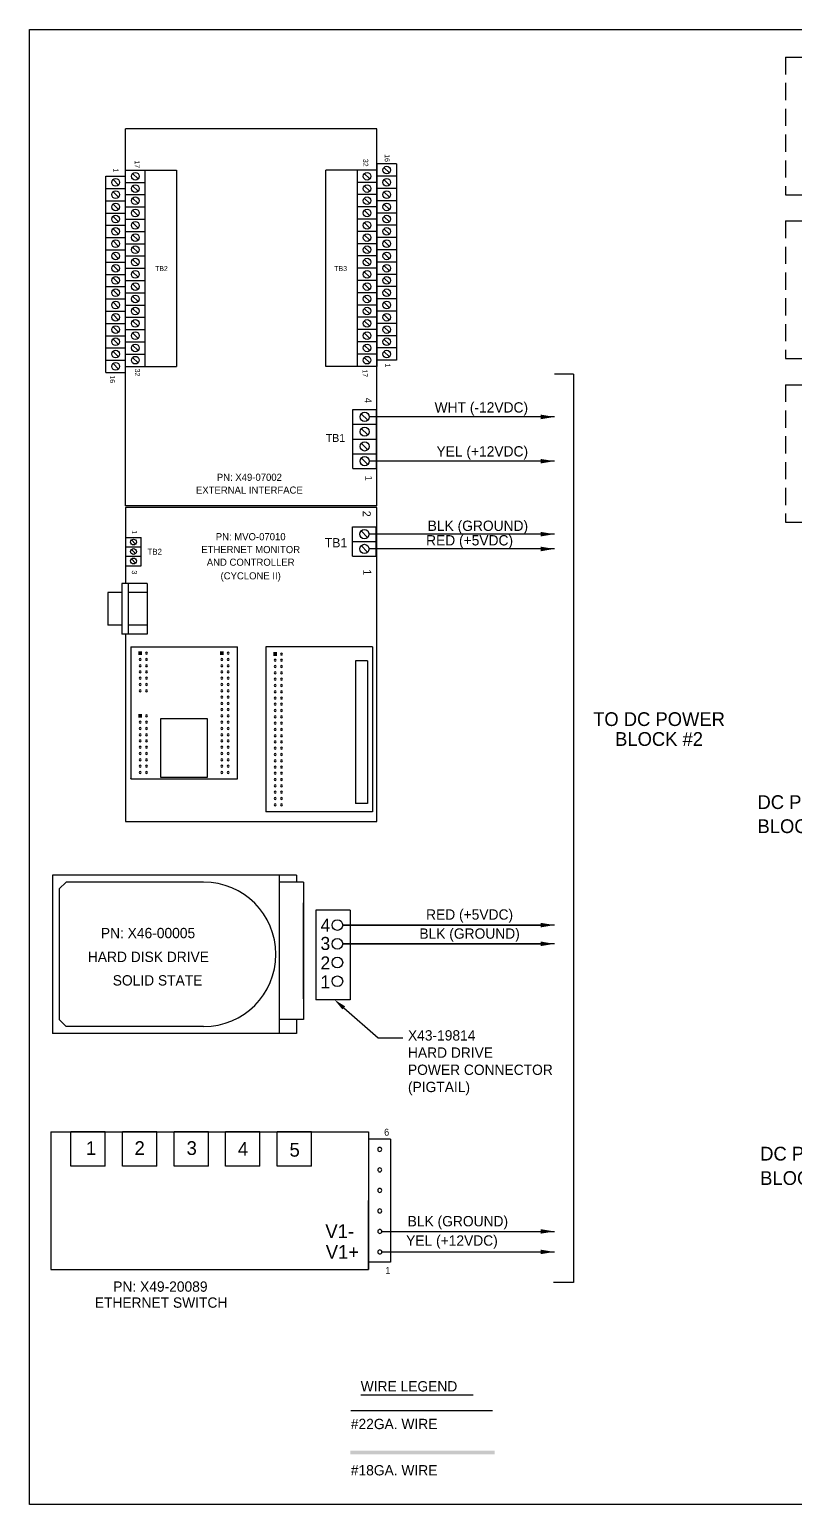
# Model space of a CAD drawing. Extents: x -174 to 331, y -238 to 77.
# Drawn here: x -13.72 to -2.6, y -237.71 to -216.26 of the extents above; entities that cross this region are included whole.
import ezdxf
from ezdxf.enums import TextEntityAlignment as Align

# ---------------------------------------------------------------- set-up
doc = ezdxf.new("R2010")
doc.units = 0
doc.header["$MEASUREMENT"] = 0
doc.linetypes.add('HIDDEN', pattern=[0.375, 0.25, -0.125])
doc.layers.get('0').update_dxf_attribs({"linetype": 'CONTINUOUS'})
for name, color, linetype in [('1', 3, 'CONTINUOUS'), ('1-TOP', 6, 'CONTINUOUS'), ('2-BOTTOM', 7, 'CONTINUOUS'), ('3-SILK1', 9, 'CONTINUOUS'), ('5-BORDERS_PHO', 15, 'CONTINUOUS'), ('TERMINALS', 3, 'CONTINUOUS'), ('TITLE', 2, 'CONTINUOUS')]:
    doc.layers.add(name, color=color, linetype=linetype)

msp = doc.modelspace()

# ---------------------------------------------------------------- linework, layer by layer
at = {"linetype": 'HIDDEN'}
for p, q in [((-2.726, -216.664), (8.374, -216.664)), ((-2.726, -216.664), (-2.726, -218.664)), ((-2.726, -218.664), (8.374, -218.664)), ((-2.726, -219.045), (8.374, -219.045)), ((-2.726, -219.045), (-2.726, -221.045)), ((-2.726, -221.045), (8.374, -221.045)), ((-2.726, -221.427), (8.374, -221.427)), ((-2.726, -221.427), (-2.726, -223.427)), ((-2.726, -223.427), (8.374, -223.427))]:
    msp.add_line(p, q, dxfattribs=at)
for p, q in [((-5.809, -221.272), (-6.084, -221.272)), ((-5.809, -221.272), (-5.809, -234.481)), ((-6.088, -221.895), (-8.78, -221.895)), ((-6.088, -222.539), (-8.78, -222.539)), ((-6.088, -223.6), (-8.783, -223.6)), ((-6.088, -223.815), (-8.783, -223.815)), ((-9.838, -228.56), (-13.388, -228.56)), ((-13.388, -228.56), (-13.388, -230.86)), ((-10.088, -228.56), (-10.088, -230.86)), ((-9.838, -228.56), (-9.838, -228.66)), ((-13.288, -228.76), (-13.188, -228.66)), ((-13.288, -228.76), (-13.288, -230.66)), ((-11.188, -228.66), (-13.188, -228.66)), ((-9.738, -228.66), (-10.088, -228.66)), ((-9.738, -228.66), (-9.738, -230.66)), ((-9.738, -230.36), (-9.738, -228.96)), ((-9.058, -229.067), (-9.559, -229.067)), ((-9.559, -229.067), (-9.559, -230.371)), ((-9.058, -229.067), (-9.058, -230.371)), ((-6.088, -229.285), (-9.165, -229.285)), ((-9.165, -229.285), (-6.288, -229.285)), ((-6.088, -229.558), (-9.165, -229.558)), ((-9.165, -229.558), (-6.288, -229.558)), ((-9.058, -230.371), (-9.559, -230.371)), ((-13.188, -230.76), (-13.288, -230.66)), ((-11.188, -230.76), (-13.188, -230.76)), ((-9.738, -230.66), (-10.088, -230.66)), ((-9.838, -230.66), (-9.838, -230.86)), ((-9.838, -230.86), (-13.388, -230.86)), ((-13.411, -232.292), (-8.793, -232.292)), ((-13.411, -232.292), (-13.411, -234.292)), ((-12.619, -232.292), (-13.119, -232.292)), ((-13.119, -232.792), (-13.119, -232.292)), ((-12.619, -232.792), (-12.619, -232.292)), ((-11.869, -232.292), (-12.369, -232.292)), ((-12.369, -232.792), (-12.369, -232.292)), ((-11.869, -232.792), (-11.869, -232.292)), ((-11.119, -232.292), (-11.619, -232.292)), ((-11.619, -232.792), (-11.619, -232.292)), ((-11.119, -232.792), (-11.119, -232.292)), ((-10.369, -232.292), (-10.869, -232.292)), ((-10.869, -232.792), (-10.869, -232.292)), ((-10.369, -232.792), (-10.369, -232.292)), ((-9.619, -232.292), (-10.119, -232.292)), ((-10.119, -232.792), (-10.119, -232.292)), ((-9.619, -232.792), (-9.619, -232.292)), ((-8.793, -232.292), (-8.793, -233.39)), ((-8.47, -232.4), (-8.47, -234.187)), ((-12.619, -232.792), (-13.119, -232.792)), ((-11.869, -232.792), (-12.369, -232.792)), ((-11.119, -232.792), (-11.619, -232.792)), ((-10.369, -232.792), (-10.869, -232.792)), ((-9.619, -232.792), (-10.119, -232.792)), ((-8.793, -234.292), (-8.793, -233.292)), ((-8.793, -233.292), (-8.793, -234.292)), ((-8.793, -234.187), (-8.793, -233.593)), ((-8.597, -233.74), (-6.868, -233.74)), ((-6.868, -233.74), (-6.088, -233.74)), ((-8.597, -234.038), (-6.867, -234.038)), ((-6.867, -234.038), (-6.088, -234.038)), ((-13.411, -234.292), (-8.793, -234.292)), ((-5.809, -234.481), (-6.099, -234.481)), ((-8.904, -236.117), (-7.267, -236.117)), ((-9.05, -236.342), (-6.988, -236.342))]:
    msp.add_line(p, q)
at = {"color": 7}
for p, q in [((-12.009, -224.319), (-12.377, -224.319)), ((-12.377, -224.319), (-12.377, -225.054)), ((-12.377, -224.447), (-12.579, -224.447)), ((-12.009, -224.447), (-12.285, -224.447)), ((-12.377, -224.925), (-12.579, -224.925)), ((-12.009, -224.925), (-12.285, -224.925)), ((-12.009, -225.054), (-12.377, -225.054))]:
    msp.add_line(p, q, dxfattribs=at)
at = {"color": 7, "linetype": 'Continuous'}
for p, q in [((-10.284, -225.241), (-10.284, -227.638)), ((-8.732, -225.241), (-10.284, -225.241)), ((-8.732, -225.241), (-8.732, -227.638)), ((-8.979, -225.443), (-8.979, -227.519)), ((-8.806, -225.443), (-8.979, -225.443)), ((-8.806, -225.443), (-8.806, -227.519)), ((-8.806, -227.519), (-8.979, -227.519)), ((-8.732, -227.638), (-10.284, -227.638))]:
    msp.add_line(p, q, dxfattribs=at)
at = {"linetype": 'ByBlock', "lineweight": -2}
msp.add_line((-8.652, -230.923), (-8.292, -230.923), dxfattribs=at)
at = {"color": 7, "linetype": 'Continuous', "ltscale": 0.3}
for p, q in [((-8.47, -232.4), (-8.793, -232.4)), ((-8.47, -234.187), (-8.793, -234.187))]:
    msp.add_line(p, q, dxfattribs=at)
at = {"linetype": 'ByBlock', "lineweight": -2}
msp.add_lwpolyline([(-9.15, -230.489), (-8.652, -230.923)], dxfattribs=at)
for centre in [(-9.243, -229.285), (-9.243, -229.558), (-9.243, -229.83), (-9.243, -230.102)]:
    msp.add_circle(centre, 0.0775)
at = {"color": 7}
for centre, radius, start, end in [((-12.249, -225.239), 0.000228, 90, 270), ((-12.249, -225.239), 0.000228, 270, 90), ((-12.249, -225.239), 0.000228, 90, 270), ((-12.249, -225.239), 0.000228, 270, 90), ((-12.249, -225.239), 0.000228, 90, 270), ((-12.249, -225.239), 0.000228, 270, 90), ((-12.249, -225.239), 0.000228, 90, 270), ((-12.249, -225.239), 0.000228, 270, 90), ((-12.112, -225.421), 0.0137, 90, 270), ((-12.112, -225.421), 0.0137, 270, 90), ((-12.02, -225.33), 0.0137, 90, 270), ((-12.02, -225.421), 0.0137, 90, 270), ((-12.02, -225.33), 0.0137, 270, 90), ((-12.02, -225.421), 0.0137, 270, 90), ((-10.925, -225.421), 0.0137, 90, 270), ((-10.925, -225.421), 0.0137, 270, 90), ((-10.833, -225.33), 0.0137, 90, 270), ((-10.833, -225.421), 0.0137, 90, 270), ((-10.833, -225.33), 0.0137, 270, 90), ((-10.833, -225.421), 0.0137, 270, 90), ((-10.147, -225.435), 0.0137, 90, 270), ((-10.147, -225.435), 0.0137, 270, 90), ((-10.056, -225.343), 0.0137, 90, 270), ((-10.056, -225.435), 0.0137, 90, 270), ((-10.056, -225.343), 0.0137, 270, 90), ((-10.056, -225.435), 0.0137, 270, 90), ((-12.112, -225.513), 0.0137, 90, 270), ((-12.112, -225.604), 0.0137, 90, 270), ((-12.112, -225.513), 0.0137, 270, 90), ((-12.112, -225.604), 0.0137, 270, 90), ((-12.02, -225.513), 0.0137, 90, 270), ((-12.02, -225.604), 0.0137, 90, 270), ((-12.02, -225.513), 0.0137, 270, 90), ((-12.02, -225.604), 0.0137, 270, 90), ((-10.925, -225.513), 0.0137, 90, 270), ((-10.925, -225.604), 0.0137, 90, 270), ((-10.925, -225.513), 0.0137, 270, 90), ((-10.925, -225.604), 0.0137, 270, 90), ((-10.833, -225.513), 0.0137, 90, 270), ((-10.833, -225.604), 0.0137, 90, 270), ((-10.833, -225.513), 0.0137, 270, 90), ((-10.833, -225.604), 0.0137, 270, 90), ((-10.147, -225.526), 0.0137, 90, 270), ((-10.147, -225.617), 0.0137, 90, 270), ((-10.147, -225.526), 0.0137, 270, 90), ((-10.147, -225.617), 0.0137, 270, 90), ((-10.056, -225.526), 0.0137, 90, 270), ((-10.056, -225.617), 0.0137, 90, 270), ((-10.056, -225.526), 0.0137, 270, 90), ((-10.056, -225.617), 0.0137, 270, 90), ((-12.112, -225.695), 0.0137, 90, 270), ((-12.112, -225.787), 0.0137, 90, 270), ((-12.112, -225.878), 0.0137, 90, 270), ((-12.112, -225.695), 0.0137, 270, 90), ((-12.112, -225.787), 0.0137, 270, 90), ((-12.112, -225.878), 0.0137, 270, 90), ((-12.02, -225.695), 0.0137, 90, 270), ((-12.02, -225.787), 0.0137, 90, 270), ((-12.02, -225.878), 0.0137, 90, 270), ((-12.02, -225.695), 0.0137, 270, 90), ((-12.02, -225.787), 0.0137, 270, 90), ((-12.02, -225.878), 0.0137, 270, 90), ((-10.925, -225.695), 0.0137, 90, 270), ((-10.925, -225.787), 0.0137, 90, 270), ((-10.925, -225.878), 0.0137, 90, 270), ((-10.925, -225.695), 0.0137, 270, 90), ((-10.925, -225.787), 0.0137, 270, 90), ((-10.925, -225.878), 0.0137, 270, 90), ((-10.833, -225.695), 0.0137, 90, 270), ((-10.833, -225.787), 0.0137, 90, 270), ((-10.833, -225.878), 0.0137, 90, 270), ((-10.833, -225.695), 0.0137, 270, 90), ((-10.833, -225.787), 0.0137, 270, 90), ((-10.833, -225.878), 0.0137, 270, 90), ((-10.147, -225.709), 0.0137, 90, 270), ((-10.147, -225.8), 0.0137, 90, 270), ((-10.147, -225.709), 0.0137, 270, 90), ((-10.147, -225.8), 0.0137, 270, 90), ((-10.056, -225.709), 0.0137, 90, 270), ((-10.056, -225.8), 0.0137, 90, 270), ((-10.056, -225.709), 0.0137, 270, 90), ((-10.056, -225.8), 0.0137, 270, 90), ((-10.925, -225.969), 0.0137, 90, 270), ((-10.925, -226.061), 0.0137, 90, 270), ((-10.925, -225.969), 0.0137, 270, 90), ((-10.925, -226.061), 0.0137, 270, 90), ((-10.833, -225.969), 0.0137, 90, 270), ((-10.833, -226.061), 0.0137, 90, 270), ((-10.833, -225.969), 0.0137, 270, 90), ((-10.833, -226.061), 0.0137, 270, 90), ((-10.147, -225.891), 0.0137, 90, 270), ((-10.147, -225.983), 0.0137, 90, 270), ((-10.147, -226.074), 0.0137, 90, 270), ((-10.147, -225.891), 0.0137, 270, 90), ((-10.147, -225.983), 0.0137, 270, 90), ((-10.147, -226.074), 0.0137, 270, 90), ((-10.056, -225.891), 0.0137, 90, 270), ((-10.056, -225.983), 0.0137, 90, 270), ((-10.056, -226.074), 0.0137, 90, 270), ((-10.056, -225.891), 0.0137, 270, 90), ((-10.056, -225.983), 0.0137, 270, 90), ((-10.056, -226.074), 0.0137, 270, 90), ((-12.02, -226.243), 0.0137, 90, 270), ((-12.02, -226.243), 0.0137, 270, 90), ((-10.925, -226.152), 0.0137, 90, 270), ((-10.925, -226.243), 0.0137, 90, 270), ((-10.925, -226.152), 0.0137, 270, 90), ((-10.925, -226.243), 0.0137, 270, 90), ((-10.833, -226.152), 0.0137, 90, 270), ((-10.833, -226.243), 0.0137, 90, 270), ((-10.833, -226.152), 0.0137, 270, 90), ((-10.833, -226.243), 0.0137, 270, 90), ((-10.147, -226.165), 0.0137, 90, 270), ((-10.147, -226.257), 0.0137, 90, 270), ((-10.147, -226.165), 0.0137, 270, 90), ((-10.147, -226.257), 0.0137, 270, 90), ((-10.056, -226.165), 0.0137, 90, 270), ((-10.056, -226.257), 0.0137, 90, 270), ((-10.056, -226.165), 0.0137, 270, 90), ((-10.056, -226.257), 0.0137, 270, 90), ((-12.112, -226.335), 0.0137, 90, 270), ((-12.112, -226.426), 0.0137, 90, 270), ((-12.112, -226.517), 0.0137, 90, 270), ((-12.112, -226.335), 0.0137, 270, 90), ((-12.112, -226.426), 0.0137, 270, 90), ((-12.112, -226.517), 0.0137, 270, 90), ((-12.02, -226.335), 0.0137, 90, 270), ((-12.02, -226.426), 0.0137, 90, 270), ((-12.02, -226.517), 0.0137, 90, 270), ((-12.02, -226.335), 0.0137, 270, 90), ((-12.02, -226.426), 0.0137, 270, 90), ((-12.02, -226.517), 0.0137, 270, 90), ((-10.925, -226.335), 0.0137, 90, 270), ((-10.925, -226.426), 0.0137, 90, 270), ((-10.925, -226.517), 0.0137, 90, 270), ((-10.925, -226.335), 0.0137, 270, 90), ((-10.925, -226.426), 0.0137, 270, 90), ((-10.925, -226.517), 0.0137, 270, 90), ((-10.833, -226.335), 0.0137, 90, 270), ((-10.833, -226.426), 0.0137, 90, 270), ((-10.833, -226.517), 0.0137, 90, 270), ((-10.833, -226.335), 0.0137, 270, 90), ((-10.833, -226.426), 0.0137, 270, 90), ((-10.833, -226.517), 0.0137, 270, 90), ((-10.147, -226.348), 0.0137, 90, 270), ((-10.147, -226.439), 0.0137, 90, 270), ((-10.147, -226.348), 0.0137, 270, 90), ((-10.147, -226.439), 0.0137, 270, 90), ((-10.056, -226.348), 0.0137, 90, 270), ((-10.056, -226.439), 0.0137, 90, 270), ((-10.056, -226.348), 0.0137, 270, 90), ((-10.056, -226.439), 0.0137, 270, 90), ((-12.112, -226.608), 0.0137, 90, 270), ((-12.112, -226.7), 0.0137, 90, 270), ((-12.112, -226.608), 0.0137, 270, 90), ((-12.112, -226.7), 0.0137, 270, 90), ((-12.02, -226.608), 0.0137, 90, 270), ((-12.02, -226.7), 0.0137, 90, 270), ((-12.02, -226.608), 0.0137, 270, 90), ((-12.02, -226.7), 0.0137, 270, 90), ((-10.925, -226.608), 0.0137, 90, 270), ((-10.925, -226.7), 0.0137, 90, 270), ((-10.925, -226.608), 0.0137, 270, 90), ((-10.925, -226.7), 0.0137, 270, 90), ((-10.833, -226.608), 0.0137, 90, 270), ((-10.833, -226.7), 0.0137, 90, 270), ((-10.833, -226.608), 0.0137, 270, 90), ((-10.833, -226.7), 0.0137, 270, 90), ((-10.147, -226.531), 0.0137, 90, 270), ((-10.147, -226.622), 0.0137, 90, 270), ((-10.147, -226.713), 0.0137, 90, 270), ((-10.147, -226.531), 0.0137, 270, 90), ((-10.147, -226.622), 0.0137, 270, 90), ((-10.147, -226.713), 0.0137, 270, 90), ((-10.056, -226.531), 0.0137, 90, 270), ((-10.056, -226.622), 0.0137, 90, 270), ((-10.056, -226.713), 0.0137, 90, 270), ((-10.056, -226.531), 0.0137, 270, 90), ((-10.056, -226.622), 0.0137, 270, 90), ((-10.056, -226.713), 0.0137, 270, 90), ((-12.112, -226.791), 0.0137, 90, 270), ((-12.112, -226.882), 0.0137, 90, 270), ((-12.112, -226.791), 0.0137, 270, 90), ((-12.112, -226.882), 0.0137, 270, 90), ((-12.02, -226.791), 0.0137, 90, 270), ((-12.02, -226.882), 0.0137, 90, 270), ((-12.02, -226.791), 0.0137, 270, 90), ((-12.02, -226.882), 0.0137, 270, 90), ((-10.925, -226.791), 0.0137, 90, 270), ((-10.925, -226.882), 0.0137, 90, 270), ((-10.925, -226.791), 0.0137, 270, 90), ((-10.925, -226.882), 0.0137, 270, 90), ((-10.833, -226.791), 0.0137, 90, 270), ((-10.833, -226.882), 0.0137, 90, 270), ((-10.833, -226.791), 0.0137, 270, 90), ((-10.833, -226.882), 0.0137, 270, 90), ((-10.147, -226.804), 0.0137, 90, 270), ((-10.147, -226.896), 0.0137, 90, 270), ((-10.147, -226.804), 0.0137, 270, 90), ((-10.147, -226.896), 0.0137, 270, 90), ((-10.056, -226.804), 0.0137, 90, 270), ((-10.056, -226.896), 0.0137, 90, 270), ((-10.056, -226.804), 0.0137, 270, 90), ((-10.056, -226.896), 0.0137, 270, 90), ((-12.112, -226.974), 0.0137, 90, 270), ((-12.112, -227.065), 0.0137, 90, 270), ((-12.112, -226.974), 0.0137, 270, 90), ((-12.112, -227.065), 0.0137, 270, 90), ((-12.02, -226.974), 0.0137, 90, 270), ((-12.02, -227.065), 0.0137, 90, 270), ((-12.02, -226.974), 0.0137, 270, 90), ((-12.02, -227.065), 0.0137, 270, 90), ((-10.925, -226.974), 0.0137, 90, 270), ((-10.925, -227.065), 0.0137, 90, 270), ((-10.925, -226.974), 0.0137, 270, 90), ((-10.925, -227.065), 0.0137, 270, 90), ((-10.833, -226.974), 0.0137, 90, 270), ((-10.833, -227.065), 0.0137, 90, 270), ((-10.833, -227.065), 0.0137, 90, 270), ((-10.833, -227.065), 0.0137, 90, 270), ((-10.833, -226.974), 0.0137, 270, 90), ((-10.833, -227.065), 0.0137, 270, 90), ((-10.833, -227.065), 0.0137, 270, 90), ((-10.833, -227.065), 0.0137, 270, 90), ((-10.147, -226.987), 0.0137, 90, 270), ((-10.147, -227.078), 0.0137, 90, 270), ((-10.147, -226.987), 0.0137, 270, 90), ((-10.147, -227.078), 0.0137, 270, 90), ((-10.056, -226.987), 0.0137, 90, 270), ((-10.056, -227.078), 0.0137, 90, 270), ((-10.056, -226.987), 0.0137, 270, 90), ((-10.056, -227.078), 0.0137, 270, 90), ((-12.249, -227.156), 0.000228, 90, 270), ((-12.249, -227.156), 0.000228, 270, 90), ((-12.249, -227.156), 0.000228, 90, 270), ((-12.249, -227.156), 0.000228, 270, 90), ((-10.147, -227.17), 0.0137, 90, 270), ((-10.147, -227.261), 0.0137, 90, 270), ((-10.147, -227.352), 0.0137, 90, 270), ((-10.147, -227.17), 0.0137, 270, 90), ((-10.147, -227.261), 0.0137, 270, 90), ((-10.147, -227.352), 0.0137, 270, 90), ((-10.056, -227.17), 0.0137, 90, 270), ((-10.056, -227.261), 0.0137, 90, 270), ((-10.056, -227.352), 0.0137, 90, 270), ((-10.056, -227.17), 0.0137, 270, 90), ((-10.056, -227.261), 0.0137, 270, 90), ((-10.056, -227.352), 0.0137, 270, 90), ((-10.147, -227.444), 0.0137, 90, 270), ((-10.147, -227.535), 0.0137, 90, 270), ((-10.147, -227.444), 0.0137, 270, 90), ((-10.147, -227.535), 0.0137, 270, 90), ((-10.056, -227.444), 0.0137, 90, 270), ((-10.056, -227.535), 0.0137, 90, 270), ((-10.056, -227.444), 0.0137, 270, 90), ((-10.056, -227.535), 0.0137, 270, 90), ((-12.322, -227.779), 0.00114, 90, 270), ((-12.322, -227.779), 0.00114, 90, 270), ((-12.322, -227.779), 0.00114, 90, 270), ((-12.322, -227.779), 0.00114, 90, 270), ((-12.322, -227.779), 0.00114, 270, 90), ((-12.322, -227.779), 0.00114, 270, 90), ((-12.322, -227.779), 0.00114, 270, 90), ((-12.322, -227.779), 0.00114, 270, 90), ((-8.669, -227.779), 0.00114, 90, 270), ((-8.669, -227.779), 0.00114, 90, 270), ((-8.669, -227.779), 0.00114, 90, 270), ((-8.669, -227.779), 0.00114, 90, 270), ((-8.669, -227.779), 0.00114, 270, 90), ((-8.669, -227.779), 0.00114, 270, 90), ((-8.669, -227.779), 0.00114, 270, 90), ((-8.669, -227.779), 0.00114, 270, 90)]:
    msp.add_arc(centre, radius, start, end, dxfattribs=at)
for centre, radius, start, end in [((-11.188, -229.71), 1.05, 270, 90), ((-8.628, -232.547), 0.0292, 0, 180), ((-8.628, -232.547), 0.0292, 180, 0), ((-8.627, -232.845), 0.0292, 0, 180), ((-8.627, -232.845), 0.0292, 180, 0), ((-8.627, -233.143), 0.0292, 0, 180), ((-8.627, -233.143), 0.0292, 180, 0), ((-8.627, -233.442), 0.0292, 0, 180), ((-8.627, -233.442), 0.0292, 0, 180), ((-8.627, -233.442), 0.0292, 180, 0), ((-8.627, -233.442), 0.0292, 180, 0), ((-8.626, -233.74), 0.0292, 0, 180), ((-8.626, -233.74), 0.0292, 180, 0), ((-8.626, -234.038), 0.0292, 0, 180), ((-8.626, -234.038), 0.0292, 180, 0)]:
    msp.add_arc(centre, radius, start, end)
for points in [[(-6.288, -221.862), (-6.288, -221.929), (-6.088, -221.895)], [(-6.288, -222.506), (-6.288, -222.572), (-6.088, -222.539)], [(-6.288, -223.567), (-6.288, -223.634), (-6.088, -223.6)], [(-6.288, -223.782), (-6.288, -223.849), (-6.088, -223.815)], [(-6.288, -229.252), (-6.288, -229.319), (-6.088, -229.285)], [(-6.288, -229.524), (-6.288, -229.591), (-6.088, -229.558)], [(-9.17, -230.512), (-9.286, -230.371), (-9.131, -230.466)], [(-6.288, -233.707), (-6.288, -233.773), (-6.088, -233.74)], [(-6.288, -234.005), (-6.288, -234.071), (-6.088, -234.038)]]:
    msp.add_solid(points)
for points in [[(-12.084, -225.357), (-12.139, -225.357), (-12.084, -225.303), (-12.139, -225.303)], [(-10.897, -225.357), (-10.952, -225.357), (-10.897, -225.303), (-10.952, -225.303)], [(-10.12, -225.371), (-10.175, -225.371), (-10.12, -225.316), (-10.175, -225.316)], [(-12.084, -226.271), (-12.139, -226.271), (-12.084, -226.216), (-12.139, -226.216)]]:
    msp.add_solid(points, dxfattribs=at)
msp.add_trace([(-9.056, -236.93), (-9.056, -236.98), (-6.956, -236.93), (-6.956, -236.98)])
at = {"layer": '1-TOP', "color": 7, "linetype": 'Continuous'}
for p, q in [((-12.324, -223.186), (-12.324, -217.707)), ((-8.669, -217.707), (-12.324, -217.707)), ((-8.669, -223.186), (-8.669, -217.707))]:
    msp.add_line(p, q, dxfattribs=at)
at = {"layer": '1-TOP', "color": 7}
for p, q in [((-8.669, -223.214), (-12.322, -223.214)), ((-12.322, -223.214), (-12.322, -224.319)), ((-8.669, -227.779), (-8.669, -223.214)), ((-12.285, -224.319), (-12.285, -225.054)), ((-12.009, -224.319), (-12.009, -225.054)), ((-12.579, -224.447), (-12.579, -224.925)), ((-12.322, -225.054), (-12.322, -227.779)), ((-12.322, -227.779), (-8.669, -227.779))]:
    msp.add_line(p, q, dxfattribs=at)
at = {"layer": '2-BOTTOM', "color": 7}
msp.add_line((-8.669, -223.186), (-12.324, -223.186), dxfattribs=at)
at = {"layer": '5-BORDERS_PHO', "color": 7}
for p, q in [((-12.249, -225.239), (-12.249, -227.156)), ((-12.249, -225.239), (-10.696, -225.239)), ((-10.696, -227.156), (-10.696, -225.239)), ((-11.813, -226.288), (-11.813, -227.133)), ((-11.132, -226.288), (-11.813, -226.288)), ((-11.132, -227.133), (-11.132, -226.288)), ((-11.813, -227.133), (-11.132, -227.133)), ((-12.249, -227.156), (-10.696, -227.156))]:
    msp.add_line(p, q, dxfattribs=at)
at = {"layer": 'TERMINALS', "color": 7}
for p, q in [((-12.324, -218.306), (-12.038, -218.306)), ((-12.324, -218.484), (-12.324, -218.306)), ((-12.142, -218.435), (-12.221, -218.356)), ((-12.038, -220.446), (-12.038, -218.306)), ((-12.038, -218.306), (-11.582, -218.306)), ((-11.582, -218.306), (-11.582, -221.16)), ((-9.411, -221.16), (-9.411, -218.306)), ((-8.955, -218.306), (-8.955, -219.019)), ((-8.669, -218.306), (-8.955, -218.306)), ((-8.773, -218.435), (-8.852, -218.356)), ((-8.669, -218.217), (-8.669, -219.019)), ((-8.384, -218.217), (-8.669, -218.217)), ((-8.669, -218.306), (-8.669, -218.484)), ((-8.487, -218.345), (-8.566, -218.267)), ((-8.384, -218.217), (-8.384, -218.395)), ((-12.61, -218.574), (-12.61, -218.395)), ((-12.61, -218.395), (-12.324, -218.395)), ((-12.428, -218.524), (-12.506, -218.445)), ((-12.324, -218.484), (-12.038, -218.484)), ((-12.324, -218.663), (-12.324, -218.484)), ((-12.221, -218.534), (-12.142, -218.613)), ((-8.669, -218.484), (-8.955, -218.484)), ((-8.773, -218.613), (-8.852, -218.534)), ((-8.384, -218.395), (-8.669, -218.395)), ((-8.669, -218.484), (-8.669, -218.663)), ((-8.487, -218.524), (-8.566, -218.445)), ((-8.384, -218.395), (-8.384, -218.574)), ((-12.61, -218.752), (-12.61, -218.574)), ((-12.61, -218.574), (-12.324, -218.574)), ((-12.61, -218.93), (-12.61, -218.752)), ((-12.61, -218.752), (-12.324, -218.752)), ((-12.506, -218.623), (-12.428, -218.702)), ((-12.324, -218.663), (-12.038, -218.663)), ((-12.324, -218.841), (-12.324, -218.663)), ((-12.142, -218.791), (-12.221, -218.713)), ((-8.669, -218.663), (-8.955, -218.663)), ((-8.773, -218.791), (-8.852, -218.713)), ((-8.384, -218.574), (-8.669, -218.574)), ((-8.669, -218.663), (-8.669, -218.841)), ((-8.384, -218.752), (-8.669, -218.752)), ((-8.487, -218.702), (-8.566, -218.623)), ((-8.384, -218.574), (-8.384, -218.752)), ((-8.384, -218.752), (-8.384, -218.93)), ((-12.61, -219.109), (-12.61, -218.93)), ((-12.61, -218.93), (-12.324, -218.93)), ((-12.428, -218.88), (-12.506, -218.802)), ((-12.506, -218.98), (-12.428, -219.059)), ((-12.324, -218.841), (-12.038, -218.841)), ((-12.324, -219.019), (-12.324, -218.841)), ((-12.221, -218.891), (-12.142, -218.97)), ((-8.669, -218.841), (-8.955, -218.841)), ((-8.773, -218.97), (-8.852, -218.891)), ((-8.669, -218.841), (-8.669, -219.019)), ((-8.669, -218.93), (-8.669, -220.357)), ((-8.384, -218.93), (-8.669, -218.93)), ((-8.384, -218.93), (-8.669, -218.93)), ((-8.487, -218.88), (-8.566, -218.802)), ((-8.487, -219.059), (-8.566, -218.98)), ((-8.384, -218.93), (-8.384, -219.109)), ((-12.61, -219.287), (-12.61, -219.109)), ((-12.61, -219.109), (-12.324, -219.109)), ((-12.61, -219.109), (-12.324, -219.109)), ((-12.428, -219.237), (-12.506, -219.158)), ((-12.324, -219.198), (-12.324, -219.019)), ((-12.324, -219.019), (-12.038, -219.019)), ((-12.324, -220.535), (-12.324, -219.109)), ((-12.324, -219.198), (-12.038, -219.198)), ((-12.324, -219.376), (-12.324, -219.198)), ((-12.142, -219.148), (-12.221, -219.069)), ((-8.955, -219.019), (-8.955, -221.16)), ((-8.669, -219.019), (-8.955, -219.019)), ((-8.669, -219.019), (-8.955, -219.019)), ((-8.669, -219.198), (-8.955, -219.198)), ((-8.773, -219.148), (-8.852, -219.069)), ((-8.669, -219.019), (-8.669, -219.198)), ((-8.384, -219.109), (-8.669, -219.109)), ((-8.669, -219.198), (-8.669, -219.376)), ((-8.487, -219.237), (-8.566, -219.158)), ((-8.384, -219.109), (-8.384, -219.287)), ((-12.61, -219.465), (-12.61, -219.287)), ((-12.61, -219.287), (-12.324, -219.287)), ((-12.506, -219.337), (-12.428, -219.415)), ((-12.324, -219.376), (-12.038, -219.376)), ((-12.324, -219.554), (-12.324, -219.376)), ((-12.221, -219.248), (-12.142, -219.326)), ((-12.142, -219.505), (-12.221, -219.426)), ((-8.669, -219.376), (-8.955, -219.376)), ((-8.773, -219.326), (-8.852, -219.248)), ((-8.773, -219.505), (-8.852, -219.426)), ((-8.384, -219.287), (-8.669, -219.287)), ((-8.669, -219.376), (-8.669, -219.554)), ((-8.487, -219.415), (-8.566, -219.337)), ((-8.384, -219.287), (-8.384, -219.465)), ((-12.61, -219.644), (-12.61, -219.465)), ((-12.61, -219.465), (-12.324, -219.465)), ((-12.61, -219.822), (-12.61, -219.644)), ((-12.61, -219.644), (-12.324, -219.644)), ((-12.428, -219.594), (-12.506, -219.515)), ((-12.324, -219.554), (-12.038, -219.554)), ((-12.324, -219.733), (-12.324, -219.554)), ((-12.221, -219.604), (-12.142, -219.683)), ((-8.669, -219.554), (-8.955, -219.554)), ((-8.773, -219.683), (-8.852, -219.604)), ((-8.384, -219.465), (-8.669, -219.465)), ((-8.669, -219.554), (-8.669, -219.733)), ((-8.384, -219.644), (-8.669, -219.644)), ((-8.487, -219.594), (-8.566, -219.515)), ((-8.384, -219.465), (-8.384, -219.644)), ((-8.384, -219.644), (-8.384, -219.822)), ((-12.61, -220), (-12.61, -219.822)), ((-12.61, -219.822), (-12.324, -219.822)), ((-12.506, -219.693), (-12.428, -219.772)), ((-12.324, -219.733), (-12.038, -219.733)), ((-12.324, -219.911), (-12.324, -219.733)), ((-12.221, -219.783), (-12.142, -219.861)), ((-8.669, -219.733), (-8.955, -219.733)), ((-8.773, -219.861), (-8.852, -219.783)), ((-8.669, -219.733), (-8.669, -219.911)), ((-8.384, -219.822), (-8.669, -219.822)), ((-8.487, -219.772), (-8.566, -219.693)), ((-8.384, -219.822), (-8.384, -220)), ((-12.61, -220.179), (-12.61, -220)), ((-12.61, -220), (-12.324, -220)), ((-12.506, -219.872), (-12.428, -219.95)), ((-12.506, -220.05), (-12.428, -220.129)), ((-12.324, -219.911), (-12.038, -219.911)), ((-12.324, -220.089), (-12.324, -219.911)), ((-12.221, -219.961), (-12.142, -220.04)), ((-8.669, -219.911), (-8.955, -219.911)), ((-8.852, -219.961), (-8.773, -220.04)), ((-8.669, -219.911), (-8.669, -220.089)), ((-8.384, -220), (-8.669, -220)), ((-8.566, -219.872), (-8.487, -219.95)), ((-8.487, -220.129), (-8.566, -220.05)), ((-8.384, -220), (-8.384, -220.179)), ((-12.61, -220.357), (-12.61, -220.179)), ((-12.61, -220.179), (-12.324, -220.179)), ((-12.506, -220.228), (-12.428, -220.307)), ((-12.324, -220.089), (-12.038, -220.089)), ((-12.324, -220.268), (-12.324, -220.089)), ((-12.324, -220.268), (-12.038, -220.268)), ((-12.324, -220.446), (-12.324, -220.268)), ((-12.221, -220.139), (-12.142, -220.218)), ((-8.669, -220.089), (-8.955, -220.089)), ((-8.669, -220.268), (-8.955, -220.268)), ((-8.773, -220.218), (-8.852, -220.139)), ((-8.669, -220.089), (-8.669, -220.268)), ((-8.384, -220.179), (-8.669, -220.179)), ((-8.669, -220.268), (-8.669, -220.446)), ((-8.566, -220.228), (-8.487, -220.307)), ((-8.384, -220.179), (-8.384, -220.357)), ((-12.61, -220.535), (-12.61, -220.357)), ((-12.61, -220.357), (-12.324, -220.357)), ((-12.506, -220.407), (-12.428, -220.486)), ((-12.324, -221.249), (-12.324, -220.446)), ((-12.324, -220.446), (-12.038, -220.446)), ((-12.324, -220.446), (-12.038, -220.446)), ((-12.324, -220.625), (-12.324, -220.446)), ((-12.221, -220.318), (-12.142, -220.396)), ((-12.221, -220.496), (-12.142, -220.575)), ((-12.038, -221.16), (-12.038, -220.446)), ((-8.669, -220.446), (-8.955, -220.446)), ((-8.852, -220.318), (-8.773, -220.396)), ((-8.773, -220.575), (-8.852, -220.496)), ((-8.384, -220.357), (-8.669, -220.357)), ((-8.384, -220.357), (-8.669, -220.357)), ((-8.669, -220.446), (-8.669, -220.625)), ((-8.487, -220.486), (-8.566, -220.407)), ((-8.384, -220.357), (-8.384, -220.535)), ((-12.61, -220.714), (-12.61, -220.535)), ((-12.61, -220.535), (-12.324, -220.535)), ((-12.61, -220.535), (-12.324, -220.535)), ((-12.61, -220.892), (-12.61, -220.714)), ((-12.61, -220.714), (-12.324, -220.714)), ((-12.506, -220.585), (-12.428, -220.664)), ((-12.324, -220.803), (-12.324, -220.625)), ((-12.324, -220.625), (-12.038, -220.625)), ((-12.221, -220.674), (-12.142, -220.753)), ((-8.669, -220.625), (-8.955, -220.625)), ((-8.852, -220.674), (-8.773, -220.753)), ((-8.384, -220.535), (-8.669, -220.535)), ((-8.669, -220.625), (-8.669, -220.803)), ((-8.384, -220.714), (-8.669, -220.714)), ((-8.566, -220.585), (-8.487, -220.664)), ((-8.384, -220.535), (-8.384, -220.714)), ((-8.384, -220.714), (-8.384, -220.892)), ((-12.61, -221.07), (-12.61, -220.892)), ((-12.61, -220.892), (-12.324, -220.892)), ((-12.506, -220.764), (-12.428, -220.842)), ((-12.324, -220.803), (-12.038, -220.803)), ((-12.324, -220.981), (-12.324, -220.803)), ((-12.221, -220.853), (-12.142, -220.931)), ((-8.669, -220.803), (-8.955, -220.803)), ((-8.773, -220.931), (-8.852, -220.853)), ((-8.669, -220.803), (-8.669, -220.981)), ((-8.384, -220.892), (-8.669, -220.892)), ((-8.487, -220.842), (-8.566, -220.764)), ((-8.384, -220.892), (-8.384, -221.07)), ((-12.61, -221.249), (-12.61, -221.07)), ((-12.61, -221.07), (-12.324, -221.07)), ((-12.506, -220.942), (-12.428, -221.021)), ((-12.506, -221.12), (-12.428, -221.199)), ((-12.324, -220.981), (-12.038, -220.981)), ((-12.324, -221.16), (-12.324, -220.981)), ((-12.221, -221.031), (-12.142, -221.11)), ((-8.669, -220.981), (-8.955, -220.981)), ((-8.852, -221.031), (-8.773, -221.11)), ((-8.669, -220.981), (-8.669, -221.16)), ((-8.384, -221.07), (-8.669, -221.07)), ((-8.566, -220.942), (-8.487, -221.021)), ((-12.61, -221.249), (-12.324, -221.249)), ((-12.324, -221.16), (-12.038, -221.16)), ((-8.955, -221.16), (-9.411, -221.16)), ((-8.669, -221.16), (-8.955, -221.16)), ((-9.019, -222.003), (-9.019, -221.788)), ((-9.019, -221.788), (-8.675, -221.788)), ((-8.675, -221.895), (-8.675, -221.788)), ((-9.019, -222.217), (-9.019, -222.003)), ((-9.019, -222.003), (-8.675, -222.003)), ((-8.8, -221.943), (-8.895, -221.848)), ((-8.675, -222.11), (-8.675, -221.895)), ((-9.019, -222.432), (-9.019, -222.217)), ((-9.019, -222.217), (-8.675, -222.217)), ((-8.895, -222.063), (-8.8, -222.157)), ((-8.675, -222.324), (-8.675, -222.11)), ((-9.019, -222.646), (-9.019, -222.432)), ((-9.019, -222.432), (-8.675, -222.432)), ((-8.8, -222.372), (-8.895, -222.277)), ((-8.675, -222.539), (-8.675, -222.324)), ((-9.019, -222.646), (-8.675, -222.646)), ((-9.019, -222.646), (-8.675, -222.646)), ((-8.895, -222.492), (-8.8, -222.586)), ((-8.675, -222.646), (-8.675, -222.539)), ((-9.022, -223.707), (-9.022, -223.493)), ((-9.022, -223.493), (-8.678, -223.493)), ((-8.678, -223.6), (-8.678, -223.493)), ((-12.318, -223.647), (-12.098, -223.647)), ((-12.318, -223.784), (-12.318, -223.647)), ((-12.178, -223.746), (-12.238, -223.685)), ((-12.098, -223.715), (-12.098, -223.647)), ((-12.098, -223.853), (-12.098, -223.715)), ((-9.022, -223.922), (-9.022, -223.707)), ((-9.022, -223.707), (-8.678, -223.707)), ((-8.803, -223.648), (-8.897, -223.553)), ((-8.678, -223.815), (-8.678, -223.6)), ((-12.318, -223.921), (-12.318, -223.784)), ((-12.318, -223.784), (-12.098, -223.784)), ((-12.318, -223.921), (-12.098, -223.921)), ((-12.318, -224.059), (-12.318, -223.921)), ((-12.238, -223.822), (-12.178, -223.883)), ((-12.098, -224.059), (-12.098, -223.853)), ((-9.022, -223.922), (-8.678, -223.922)), ((-8.897, -223.767), (-8.803, -223.862)), ((-8.678, -223.922), (-8.678, -223.815)), ((-12.318, -224.059), (-12.098, -224.059)), ((-12.178, -224.02), (-12.238, -223.96))]:
    msp.add_line(p, q, dxfattribs=at)
at = {"layer": 'TERMINALS', "color": 7, "linetype": 'Continuous'}
for p, q in [((-8.955, -218.306), (-9.411, -218.306)), ((-12.038, -221.16), (-11.582, -221.16))]:
    msp.add_line(p, q, dxfattribs=at)
at = {"layer": 'TERMINALS', "color": 7}
for centre, radius in [((-12.181, -218.395), 0.0556), ((-8.812, -218.395), 0.0556), ((-8.526, -218.306), 0.0556), ((-12.467, -218.484), 0.0556), ((-12.181, -218.574), 0.0556), ((-8.812, -218.574), 0.0556), ((-8.526, -218.484), 0.0556), ((-12.467, -218.663), 0.0556), ((-12.467, -218.841), 0.0556), ((-12.181, -218.752), 0.0556), ((-8.812, -218.752), 0.0556), ((-8.526, -218.663), 0.0556), ((-8.526, -218.841), 0.0556), ((-12.467, -219.019), 0.0556), ((-12.181, -218.93), 0.0556), ((-8.812, -218.93), 0.0556), ((-8.526, -219.019), 0.0556), ((-12.467, -219.198), 0.0556), ((-12.181, -219.109), 0.0556), ((-8.812, -219.109), 0.0556), ((-8.526, -219.198), 0.0556), ((-12.467, -219.376), 0.0556), ((-12.181, -219.287), 0.0556), ((-12.181, -219.465), 0.0556), ((-8.812, -219.287), 0.0556), ((-8.812, -219.465), 0.0556), ((-8.526, -219.376), 0.0556), ((-12.467, -219.554), 0.0556), ((-12.181, -219.644), 0.0556), ((-8.812, -219.644), 0.0556), ((-8.526, -219.554), 0.0556), ((-12.467, -219.733), 0.0556), ((-12.467, -219.911), 0.0556), ((-12.181, -219.822), 0.0556), ((-8.812, -219.822), 0.0556), ((-8.526, -219.733), 0.0556), ((-8.526, -219.911), 0.0556), ((-12.467, -220.089), 0.0556), ((-12.181, -220), 0.0556), ((-8.812, -220), 0.0556), ((-8.526, -220.089), 0.0556), ((-12.467, -220.268), 0.0556), ((-12.181, -220.179), 0.0556), ((-8.812, -220.179), 0.0556), ((-8.526, -220.268), 0.0556), ((-12.467, -220.446), 0.0556), ((-12.181, -220.357), 0.0556), ((-12.181, -220.535), 0.0556), ((-8.812, -220.357), 0.0556), ((-8.812, -220.535), 0.0556), ((-8.526, -220.446), 0.0556), ((-12.467, -220.625), 0.0556), ((-12.181, -220.714), 0.0556), ((-8.812, -220.714), 0.0556), ((-8.526, -220.625), 0.0556), ((-12.467, -220.803), 0.0556), ((-12.467, -220.981), 0.0556), ((-12.181, -220.892), 0.0556), ((-8.812, -220.892), 0.0556), ((-8.526, -220.803), 0.0556), ((-8.526, -220.981), 0.0556), ((-12.467, -221.16), 0.0556), ((-12.181, -221.07), 0.0556), ((-8.812, -221.07), 0.0556), ((-8.847, -221.895), 0.0669), ((-8.847, -222.11), 0.0669), ((-8.847, -222.324), 0.0669), ((-8.847, -222.539), 0.0669), ((-12.208, -223.715), 0.0428), ((-8.85, -223.6), 0.0669), ((-12.208, -223.853), 0.0428), ((-8.85, -223.815), 0.0669), ((-12.208, -223.99), 0.0428)]:
    msp.add_circle(centre, radius, dxfattribs=at)
at = {"layer": 'TITLE', "color": 3}
for p, q in [((-13.72, -216.261), (19.291, -216.261)), ((-13.72, -237.711), (-13.72, -216.261)), ((19.291, -237.711), (-13.72, -237.711))]:
    msp.add_line(p, q, dxfattribs=at)

# ---------------------------------------------------------------- texts
at = {"color": 3, "linetype": 'Continuous', "ltscale": 0.3}
for s, p in [('PN: X49-20089', (-12.503, -234.617)), ('ETHERNET SWITCH', (-12.771, -234.85))]:
    msp.add_text(s, height=0.15, dxfattribs=at).set_placement(p)
at = {"insert": (-8.217, -230.814), "char_height": 0.15, "attachment_point": 1}
msp.add_mtext('X43-19814\\PHARD DRIVE \\PPOWER CONNECTOR\\P(PIGTAIL)', dxfattribs=at)
at = {"layer": '1'}
for s, p in [('WHT (-12VDC)', (-6.47, -221.832)), ('YEL (+12VDC)', (-6.47, -222.471)), ('BLK (GROUND)', (-6.47, -223.553)), ('BLK (GROUND)', (-6.761, -233.666))]:
    msp.add_text(s, height=0.15, dxfattribs=at).set_placement(p, align=Align.RIGHT)
at = {"layer": '1', "color": 3}
for s, p in [('PN: X49-07002', (-10.523, -222.773)), ('EXTERNAL INTERFACE', (-10.523, -222.959)), ('PN: MVO-07010', (-10.504, -223.637)), ('ETHERNET MONITOR', (-10.504, -223.824)), ('AND CONTROLLER', (-10.504, -224.008)), ('(CYCLONE II)', (-10.504, -224.219))]:
    msp.add_text(s, height=0.10349, dxfattribs=at).set_placement(p, align=Align.MIDDLE)
at = {"layer": '1'}
for s, height, p in [('RED (+5VDC)', 0.15, (-7.321, -223.708)), ('TO DC POWER', 0.2, (-4.566, -226.29)), ('BLOCK #2', 0.2, (-4.566, -226.579)), ('RED (+5VDC)', 0.15, (-7.321, -229.15)), ('BLK (GROUND)', 0.15, (-7.321, -229.427)), ('YEL (+12VDC)', 0.15, (-7.577, -233.891))]:
    msp.add_text(s, height=height, dxfattribs=at).set_placement(p, align=Align.MIDDLE)
for s, height, p in [('DC POWER', 0.2, (-3.134, -227.597)), ('BLOCK #2', 0.2, (-3.134, -227.947)), ('4', 0.19, (-9.489, -229.382)), ('PN: X46-00005', 0.15, (-12.683, -229.476)), ('3', 0.19, (-9.489, -229.647)), ('HARD DISK DRIVE', 0.15, (-12.872, -229.822)), ('2', 0.19, (-9.489, -229.931)), ('SOLID STATE', 0.15, (-12.51, -230.164)), ('1', 0.19, (-9.489, -230.207)), ('6', 0.1, (-8.564, -232.347)), ('1', 0.2, (-12.9, -232.628)), ('2', 0.2, (-12.193, -232.628)), ('3', 0.2, (-11.436, -232.628)), ('4', 0.2, (-10.69, -232.64)), ('5', 0.2, (-9.939, -232.653)), ('DC POWER', 0.2, (-3.095, -232.709)), ('BLOCK #1', 0.2, (-3.095, -233.064)), ('V1-', 0.2, (-9.418, -233.838)), ('V1+', 0.2, (-9.412, -234.138)), ('1', 0.1, (-8.546, -234.358)), ('WIRE LEGEND', 0.15, (-8.904, -236.067)), ('#22GA. WIRE', 0.15, (-9.048, -236.615)), ('#18GA. WIRE', 0.15, (-9.048, -237.288))]:
    msp.add_text(s, height=height, dxfattribs=at).set_placement(p)
at = {"layer": '1-TOP', "color": 3, "linetype": 'Continuous'}
for s, p in [('16', (-8.555, -218.075)), ('1', (-12.499, -218.28)), ('17', (-12.19, -218.165)), ('32', (-8.868, -218.143)), ('1', (-8.546, -221.12)), ('16', (-12.551, -221.291)), ('32', (-12.187, -221.194)), ('17', (-8.878, -221.204))]:
    msp.add_text(s, height=0.073, rotation=270, dxfattribs=at).set_placement(p)
for s, height, p in [('TB2', 0.073, (-11.894, -219.774)), ('TB3', 0.073, (-9.288, -219.774)), ('TB1', 0.1141, (-9.411, -222.259)), ('TB1', 0.1339, (-9.428, -223.792)), ('TB2', 0.0857, (-12.004, -223.899))]:
    msp.add_text(s, height=height, dxfattribs=at).set_placement(p)
at = {"layer": '3-SILK1', "color": 3}
for s, height, p in [('4', 0.0999, (-8.845, -221.617)), ('1', 0.0999, (-8.838, -222.749)), ('2', 0.117, (-8.875, -223.26)), ('1', 0.075, (-12.232, -223.542)), ('3', 0.075, (-12.232, -224.127)), ('1', 0.117, (-8.867, -224.112))]:
    msp.add_text(s, height=height, rotation=270, dxfattribs=at).set_placement(p)

doc.saveas('drawing.dxf')
